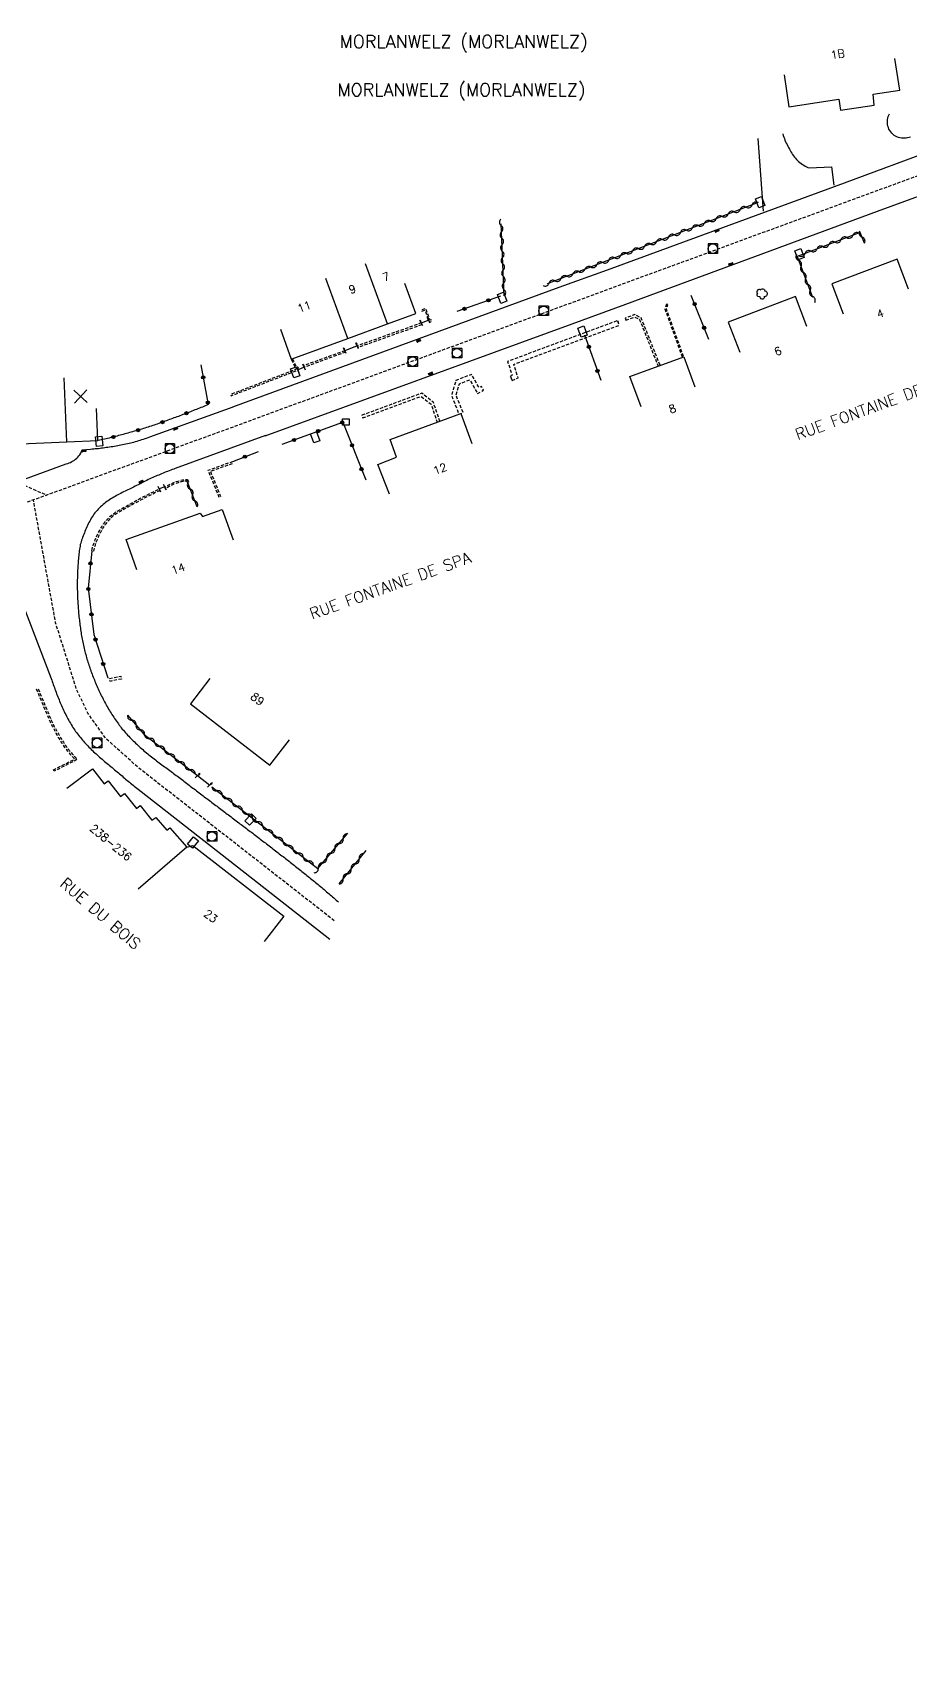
# Model space of a CAD drawing. Header units: millimetres. Extents: x 119599 to 140000, y 124063 to 129001.
# Drawn here: x 139407.1 to 139544.2, y 128000 to 128255.5 of the extents above; entities that cross this region are included whole.
import ezdxf
from ezdxf.enums import TextEntityAlignment as Align

# ---------------------------------------------------------------- set-up
doc = ezdxf.new("R2010")
doc.units = ezdxf.units.MM
doc.linetypes.add('DASHED', pattern=[0.75, 0.5, -0.25])
doc.layers.get('0').update_dxf_attribs({"linetype": 'CONTINUOUS'})
for name, color, linetype in [('W0001', 6, 'DASHED'), ('W0008', 7, 'CONTINUOUS'), ('W0017', 7, 'CONTINUOUS'), ('W0100', 7, 'CONTINUOUS'), ('W0105', 7, 'CONTINUOUS'), ('W0112', 1, 'DASHED'), ('W0300', 7, 'CONTINUOUS'), ('W0302', 3, 'CONTINUOUS'), ('W0310', 3, 'CONTINUOUS'), ('W0322', 7, 'CONTINUOUS'), ('W0400', 7, 'CONTINUOUS'), ('W0420', 7, 'CONTINUOUS'), ('W0980', 7, 'CONTINUOUS'), ('W0989', 7, 'CONTINUOUS'), ('W0991', 7, 'CONTINUOUS'), ('W1102', 7, 'CONTINUOUS'), ('W1471', 7, 'CONTINUOUS')]:
    doc.layers.add(name, color=color, linetype=linetype)
doc.styles.get("Standard").update_dxf_attribs({"font": 'romans.shx', "width": 0.85})

# ---------------------------------------------------------------- blocks, each defined once
blk = doc.blocks.new('T400')
for p, q in [((-0.15, 0.3), (0.15, 0.3)), ((-0.15, -0.25), (-0.15, 0.3)), ((-0.15, 0.15), (0.15, 0.15)), ((-0.15, 0), (0.15, 0)), ((0.15, 0.3), (0.15, -0.25)), ((-0.15, -0.15), (0.15, -0.15)), ((-0.15, -0.25), (-0.15, -0.3)), ((-0.15, -0.3), (0.15, -0.3)), ((0.15, -0.3), (0.15, -0.25))]:
    blk.add_line(p, q)
blk = doc.blocks.new('T420')
for p, q in [((0.75, 0.75), (-0.75, 0.75)), ((-0.75, 0.75), (-0.75, -0.75)), ((0.75, 0.75), (0.75, -0.75)), ((0.75, -0.75), (-0.75, -0.75))]:
    blk.add_line(p, q)
blk.add_ellipse((0, 0), major_axis=(-0.53, 0.53), ratio=1, start_param=3.926991, end_param=10.210176)
blk = doc.blocks.new('T1471')
at = {"color": 0, "linetype": 'Continuous', "flags": 128}
blk.add_lwpolyline([(-0.75, -0.5), (-0.75, 0.5), (0.75, 0.5), (0.75, -0.5), (-0.75, -0.5)], dxfattribs=at)
blk = doc.blocks.new('t105o')
for p, q in [((-0.5, 0), (0.5, 0)), ((0.5, 0), (0.2, 0.1)), ((0.5, 0), (0.2, -0.1))]:
    blk.add_line(p, q)
blk = doc.blocks.new('t112o')
at = {"color": 0, "linetype": 'Continuous'}
for p, q in [((-0.5, 0.5), (0.5, 0.5)), ((-0.5, -0.5), (-0.5, 0.5)), ((0.5, 0.5), (0.5, -0.5)), ((0.5, -0.5), (-0.5, -0.5))]:
    blk.add_line(p, q, dxfattribs=at)
blk = doc.blocks.new('T300')
for p, q in [((-0.8, 0.51), (-0.86, 0.34)), ((-0.86, 0.34), (-0.86, 0.17)), ((-0.86, 0.17), (-0.74, 0.06)), ((-0.69, 0.63), (-0.8, 0.51)), ((-0.8, -0.06), (-0.74, 0.06)), ((-0.74, 0.06), (-0.69, 0.11)), ((-0.57, 0.69), (-0.69, 0.63)), ((-0.46, 0.69), (-0.57, 0.69)), ((-0.29, 0.63), (-0.46, 0.69)), ((-0.29, 0.63), (-0.17, 0.74)), ((-0.23, 0.57), (-0.29, 0.63)), ((-0.17, 0.74), (-0.06, 0.8)), ((-0.06, 0.8), (0.06, 0.8)), ((0.06, 0.8), (0.23, 0.74)), ((0.23, 0.74), (0.34, 0.63)), ((0.34, 0.63), (0.4, 0.51)), ((0.46, 0.46), (0.34, 0.46)), ((0.4, 0.51), (0.4, 0.46)), ((0.57, 0.4), (0.46, 0.46)), ((0.57, 0.4), (0.69, 0.29)), ((0.69, 0.29), (0.74, 0.17)), ((0.74, 0.06), (0.69, -0.17)), ((0.74, 0.17), (0.74, 0.06)), ((-0.8, -0.17), (-0.8, -0.06)), ((-0.8, -0.23), (-0.8, -0.17)), ((-0.74, -0.34), (-0.8, -0.23)), ((-0.69, -0.4), (-0.74, -0.34)), ((-0.51, -0.46), (-0.69, -0.4)), ((-0.4, -0.46), (-0.51, -0.46)), ((-0.4, -0.46), (-0.34, -0.46)), ((-0.34, -0.46), (-0.34, -0.4)), ((-0.34, -0.51), (-0.34, -0.46)), ((-0.29, -0.63), (-0.34, -0.51)), ((-0.17, -0.74), (-0.29, -0.63)), ((-0.06, -0.8), (-0.17, -0.74)), ((0.06, -0.8), (-0.06, -0.8)), ((0.17, -0.74), (0.06, -0.8)), ((0.23, -0.69), (0.17, -0.74)), ((0.29, -0.46), (0.23, -0.46)), ((0.29, -0.63), (0.23, -0.69)), ((0.46, -0.4), (0.29, -0.46)), ((0.34, -0.51), (0.29, -0.63)), ((0.34, -0.51), (0.34, -0.46)), ((0.57, -0.34), (0.46, -0.4)), ((0.63, -0.29), (0.57, -0.34)), ((0.69, -0.17), (0.63, -0.29))]:
    blk.add_line(p, q)
blk = doc.blocks.new('t322o')
at = {"color": 0, "linetype": 'Continuous'}
for radius in [0.25, 0.15]:
    blk.add_circle((0, 0), radius, dxfattribs=at)
blk = doc.blocks.new('t310o')
at = {"color": 0, "linetype": 'Continuous'}
for centre, start, end in [((-0.5, 0.38), 216.8699, 323.1304), ((0.5, -0.37), 36.8699, 143.1303)]:
    blk.add_arc(centre, 0.625, start, end, dxfattribs=at)
blk = doc.blocks.new('t991o')
at = {"color": 0, "linetype": 'Continuous'}
for p, q in [((-1, 1), (1, -1)), ((-1, -1), (1, 1))]:
    blk.add_line(p, q, dxfattribs=at)

msp = doc.modelspace()

# ---------------------------------------------------------------- linework, layer by layer
at = {"layer": 'W0001', "flags": 128}
for points in [[(139563.02, 128239.66), (139436.82, 128193.35), (139395.59, 128178.28), (139241.5, 128121.95), (139210.69, 128110.34), (139206.44, 128107.86), (139200.22, 128104.4), (139185.68, 128095.07), (139175.07, 128088.1), (139130.89, 128058.94), (139123.69, 128054.1), (139120.53, 128051.87), (139117.35, 128049.53), (139113.85, 128046.61), (139110.55, 128043.64), (139107.81, 128040.96), (139104.23, 128037.07), (139100.81, 128033.05), (139097.46, 128028.67), (139094.39, 128024.27), (139091.96, 128020.44), (139088.6, 128014.49), (139086.7, 128010.5), (139084.15, 128004.07), (139082.63, 128000)], [(139254.23, 128181.89), (139378.78, 128188.38), (139400.41, 128187.16), (139409.31, 128183.29)], [(139454.2, 128116.8), (139423.67, 128140.65), (139418.5, 128145.3), (139415.72, 128149.21), (139413.95, 128152.94), (139410.68, 128163.36), (139407.22, 128182.53)]]:
    msp.add_lwpolyline(points, dxfattribs=at)
at = {"layer": 'W0008', "flags": 128}
for points in [[(139438.38, 128197.08), (139489.34, 128215.76), (139496.9, 128218.51), (139533.92, 128232.09), (139562.54, 128242.7)], [(139443.41, 128192.55), (139491.34, 128210.06), (139499.73, 128213.11), (139539.06, 128227.66), (139563.5, 128236.62)], [(139394.75, 128181.71), (139412.35, 128188.16), (139412.57, 128188.23), (139412.79, 128188.32), (139413, 128188.41), (139413.21, 128188.52), (139413.41, 128188.64), (139413.61, 128188.77), (139413.8, 128188.92), (139413.98, 128189.07), (139414.14, 128189.24), (139414.3, 128189.42), (139414.44, 128189.61), (139414.6, 128189.86), (139414.73, 128190.12), (139414.83, 128190.39), (139416.13, 128190.48), (139416.38, 128190.5), (139416.63, 128190.53), (139416.88, 128190.55), (139417.12, 128190.58), (139417.37, 128190.6), (139417.62, 128190.63), (139417.86, 128190.66), (139418.11, 128190.69), (139418.36, 128190.73), (139418.6, 128190.76), (139418.85, 128190.79), (139419.1, 128190.83), (139419.35, 128190.87), (139419.61, 128190.91), (139419.87, 128190.95), (139420.12, 128190.99), (139420.38, 128191.04), (139420.63, 128191.08), (139420.89, 128191.13), (139421.14, 128191.18), (139421.4, 128191.23), (139421.65, 128191.28), (139421.9, 128191.34), (139422.16, 128191.4), (139422.41, 128191.46), (139422.66, 128191.53), (139422.91, 128191.59), (139423.16, 128191.66), (139423.41, 128191.73), (139423.66, 128191.81), (139423.91, 128191.88), (139424.16, 128191.96), (139424.4, 128192.04), (139424.65, 128192.12), (139424.89, 128192.2), (139425.14, 128192.29), (139425.38, 128192.38), (139438.39, 128197.09)], [(139443.44, 128192.58), (139429.36, 128187.44), (139429.12, 128187.36), (139428.88, 128187.27), (139428.65, 128187.18), (139428.41, 128187.09), (139428.18, 128187), (139427.94, 128186.91), (139427.71, 128186.82), (139427.47, 128186.72), (139427.24, 128186.63), (139427.01, 128186.53), (139426.78, 128186.43), (139426.55, 128186.34), (139426.31, 128186.24), (139426.08, 128186.13), (139425.85, 128186.03), (139425.62, 128185.93), (139425.39, 128185.82), (139425.16, 128185.71), (139424.92, 128185.6), (139424.69, 128185.48), (139424.46, 128185.37), (139424.23, 128185.25), (139424.01, 128185.13), (139423.78, 128185.02), (139423.55, 128184.9), (139423.32, 128184.78), (139423.1, 128184.67), (139422.87, 128184.55), (139422.65, 128184.44), (139422.42, 128184.33), (139422.2, 128184.22), (139421.97, 128184.12), (139421.75, 128184.01), (139421.52, 128183.9), (139421.3, 128183.79), (139421.07, 128183.68), (139420.85, 128183.56), (139420.62, 128183.45), (139420.4, 128183.33), (139420.18, 128183.21), (139419.96, 128183.09), (139419.75, 128182.97), (139419.53, 128182.84), (139419.32, 128182.7), (139419.11, 128182.57), (139418.9, 128182.42), (139418.7, 128182.28), (139418.49, 128182.12), (139418.29, 128181.96), (139418.09, 128181.8), (139417.89, 128181.63), (139417.7, 128181.46), (139417.51, 128181.28), (139417.33, 128181.1), (139417.16, 128180.91), (139416.99, 128180.72), (139416.83, 128180.51), (139416.67, 128180.31), (139416.52, 128180.1), (139416.38, 128179.89), (139416.25, 128179.67), (139416.12, 128179.45), (139416, 128179.23), (139415.88, 128179), (139415.77, 128178.78), (139415.66, 128178.55), (139415.56, 128178.32), (139415.46, 128178.09), (139415.36, 128177.85), (139415.26, 128177.62), (139415.17, 128177.38), (139415.08, 128177.15), (139414.99, 128176.91), (139414.9, 128176.69), (139414.82, 128176.46), (139414.74, 128176.24), (139414.67, 128176.01), (139414.6, 128175.78), (139414.54, 128175.55), (139414.49, 128175.32), (139414.44, 128175.08), (139414.41, 128174.85), (139414.38, 128174.6), (139414.35, 128174.34), (139414.32, 128174.09), (139414.29, 128173.84), (139414.27, 128173.59), (139414.25, 128173.34), (139414.22, 128173.09), (139414.2, 128172.83), (139414.18, 128172.58), (139414.17, 128172.33), (139414.15, 128172.08), (139414.14, 128171.83), (139414.12, 128171.58), (139414.11, 128171.32), (139414.1, 128171.07), (139414.09, 128170.82), (139414.08, 128170.57), (139414.08, 128170.32), (139414.07, 128170.07), (139414.07, 128169.82), (139414.07, 128169.56), (139414.07, 128169.31), (139414.07, 128169.06), (139414.07, 128168.81), (139414.07, 128168.56), (139414.08, 128168.31), (139414.08, 128168.06), (139414.09, 128167.81), (139414.1, 128167.55), (139414.11, 128167.3), (139414.12, 128167.05), (139414.14, 128166.8), (139414.15, 128166.55), (139414.16, 128166.3), (139414.18, 128166.05), (139414.2, 128165.8), (139414.22, 128165.55), (139414.24, 128165.3), (139414.26, 128165.05), (139414.28, 128164.8), (139414.31, 128164.54), (139414.33, 128164.29), (139414.36, 128164.04), (139414.39, 128163.79), (139414.42, 128163.54), (139414.45, 128163.29), (139414.48, 128163.04), (139414.51, 128162.79), (139414.55, 128162.54), (139414.58, 128162.29), (139414.62, 128162.04), (139414.66, 128161.79), (139414.69, 128161.54), (139414.73, 128161.29), (139414.78, 128161.05), (139414.82, 128160.8), (139414.87, 128160.56), (139414.92, 128160.31), (139414.97, 128160.07), (139415.02, 128159.83), (139415.07, 128159.59), (139415.13, 128159.35), (139415.19, 128159.11), (139415.25, 128158.87), (139415.31, 128158.63), (139415.38, 128158.39), (139415.44, 128158.15), (139415.51, 128157.91), (139415.58, 128157.67), (139415.65, 128157.44), (139415.73, 128157.2), (139415.8, 128156.97), (139415.88, 128156.73), (139415.96, 128156.5), (139416.04, 128156.26), (139416.12, 128156.03), (139416.2, 128155.8), (139416.29, 128155.56), (139416.38, 128155.33), (139416.46, 128155.1), (139416.55, 128154.87), (139416.65, 128154.64), (139416.74, 128154.41), (139416.83, 128154.18), (139416.93, 128153.95), (139417.02, 128153.72), (139417.13, 128153.48), (139417.23, 128153.25), (139417.33, 128153.02), (139417.44, 128152.79), (139417.54, 128152.56), (139417.65, 128152.33), (139417.76, 128152.1), (139417.87, 128151.88), (139417.99, 128151.65), (139418.1, 128151.42), (139418.22, 128151.2), (139418.34, 128150.98), (139418.46, 128150.75), (139418.58, 128150.53), (139418.7, 128150.31), (139418.83, 128150.09), (139418.96, 128149.87), (139419.08, 128149.66), (139419.22, 128149.44), (139419.35, 128149.23), (139419.48, 128149.01), (139419.62, 128148.8), (139419.76, 128148.59), (139419.9, 128148.38), (139420.04, 128148.17), (139420.19, 128147.96), (139420.33, 128147.75), (139420.48, 128147.55), (139420.63, 128147.34), (139420.79, 128147.14), (139420.94, 128146.94), (139421.1, 128146.74), (139421.26, 128146.55), (139421.42, 128146.36), (139421.59, 128146.17), (139421.76, 128145.98), (139421.93, 128145.8), (139422.1, 128145.61), (139422.28, 128145.43), (139422.45, 128145.25), (139422.63, 128145.08), (139422.81, 128144.9), (139422.99, 128144.73), (139423.17, 128144.55), (139423.36, 128144.38), (139423.54, 128144.21), (139423.73, 128144.04), (139423.91, 128143.87), (139424.1, 128143.7), (139424.29, 128143.53), (139424.48, 128143.36), (139424.68, 128143.2), (139424.87, 128143.03), (139425.07, 128142.87), (139425.26, 128142.71), (139425.46, 128142.55), (139425.66, 128142.39), (139425.86, 128142.24), (139426.06, 128142.08), (139426.26, 128141.93), (139426.46, 128141.77), (139426.66, 128141.62), (139426.87, 128141.47), (139427.07, 128141.31), (139427.27, 128141.16), (139427.48, 128141.01), (139427.68, 128140.86), (139427.89, 128140.71), (139428.09, 128140.56), (139428.3, 128140.41), (139428.5, 128140.26), (139428.71, 128140.11), (139428.91, 128139.96), (139429.11, 128139.81), (139429.32, 128139.66), (139429.52, 128139.51), (139429.73, 128139.36), (139429.93, 128139.21), (139430.13, 128139.05), (139430.33, 128138.9), (139430.53, 128138.75), (139430.73, 128138.59), (139430.93, 128138.44), (139431.12, 128138.29), (139431.32, 128138.14), (139431.52, 128137.99), (139431.72, 128137.84), (139431.92, 128137.68), (139432.11, 128137.53), (139432.31, 128137.38), (139432.51, 128137.23), (139432.71, 128137.08), (139432.91, 128136.93), (139433.11, 128136.78), (139433.31, 128136.63), (139433.5, 128136.48), (139433.7, 128136.32), (139433.9, 128136.17), (139434.1, 128136.02), (139434.3, 128135.87), (139434.5, 128135.72), (139434.7, 128135.57), (139434.9, 128135.42), (139435.1, 128135.27), (139435.29, 128135.12), (139435.49, 128134.97), (139435.69, 128134.82), (139435.89, 128134.67), (139436.09, 128134.52), (139436.29, 128134.37), (139436.49, 128134.22), (139436.69, 128134.07), (139436.89, 128133.92), (139437.09, 128133.77), (139437.28, 128133.62), (139437.48, 128133.47), (139437.68, 128133.32), (139437.88, 128133.16), (139438.08, 128133.01), (139438.28, 128132.86), (139438.48, 128132.71), (139438.68, 128132.56), (139438.88, 128132.41), (139439.08, 128132.26), (139439.28, 128132.11), (139439.47, 128131.96), (139439.67, 128131.81), (139439.87, 128131.66), (139440.07, 128131.51), (139440.27, 128131.36), (139440.47, 128131.21), (139440.67, 128131.06), (139440.87, 128130.91), (139441.07, 128130.76), (139441.26, 128130.61), (139441.46, 128130.45), (139441.66, 128130.3), (139441.86, 128130.15), (139442.06, 128130), (139442.26, 128129.85), (139442.46, 128129.7), (139442.65, 128129.55), (139442.85, 128129.4), (139443.05, 128129.24), (139443.25, 128129.09), (139443.45, 128128.94), (139443.64, 128128.79), (139443.84, 128128.64), (139444.04, 128128.49), (139444.24, 128128.33), (139444.44, 128128.18), (139444.63, 128128.03), (139444.83, 128127.88), (139445.03, 128127.72), (139445.23, 128127.57), (139445.42, 128127.42), (139445.62, 128127.27), (139445.82, 128127.11), (139446.01, 128126.96), (139446.21, 128126.81), (139446.41, 128126.65), (139446.6, 128126.5), (139446.8, 128126.35), (139447, 128126.19), (139447.19, 128126.04), (139447.39, 128125.88), (139447.59, 128125.73), (139447.78, 128125.58), (139447.98, 128125.42), (139448.17, 128125.27), (139448.37, 128125.11), (139448.57, 128124.96), (139448.76, 128124.8), (139448.96, 128124.65), (139449.15, 128124.49), (139449.35, 128124.33), (139449.54, 128124.18), (139449.74, 128124.02), (139449.93, 128123.87), (139450.12, 128123.71), (139450.32, 128123.55), (139450.51, 128123.4), (139450.71, 128123.24), (139450.9, 128123.08), (139451.09, 128122.92), (139451.28, 128122.77), (139451.48, 128122.61), (139451.67, 128122.45), (139451.86, 128122.29), (139452.05, 128122.13), (139452.24, 128121.97), (139452.43, 128121.81), (139452.62, 128121.65), (139452.81, 128121.49), (139453, 128121.33), (139453.19, 128121.16), (139453.38, 128121), (139453.57, 128120.84), (139453.75, 128120.68), (139453.94, 128120.51), (139454.13, 128120.35), (139454.32, 128120.18), (139454.5, 128120.02), (139454.69, 128119.85), (139454.87, 128119.69)], [(139404.63, 128168.66), (139409.99, 128154.65), (139410.07, 128154.4), (139410.15, 128154.16), (139410.23, 128153.92), (139410.31, 128153.69), (139410.39, 128153.45), (139410.48, 128153.21), (139410.57, 128152.97), (139410.65, 128152.74), (139410.74, 128152.5), (139410.83, 128152.26), (139410.92, 128152.03), (139411.02, 128151.79), (139411.11, 128151.56), (139411.21, 128151.33), (139411.31, 128151.09), (139411.41, 128150.86), (139411.51, 128150.63), (139411.61, 128150.4), (139411.71, 128150.17), (139411.82, 128149.94), (139411.92, 128149.7), (139412.03, 128149.47), (139412.14, 128149.24), (139412.26, 128149.01), (139412.37, 128148.78), (139412.49, 128148.55), (139412.61, 128148.32), (139412.73, 128148.09), (139412.85, 128147.87), (139412.98, 128147.65), (139413.11, 128147.43), (139413.25, 128147.21), (139413.39, 128146.99), (139413.53, 128146.78), (139413.67, 128146.58), (139413.81, 128146.38), (139413.95, 128146.18), (139414.1, 128145.98), (139414.25, 128145.78), (139414.4, 128145.59), (139414.56, 128145.4), (139414.72, 128145.21), (139414.87, 128145.02), (139415.04, 128144.83), (139415.2, 128144.64), (139415.37, 128144.46), (139415.53, 128144.28), (139415.7, 128144.1), (139415.88, 128143.91), (139416.06, 128143.73), (139416.24, 128143.55), (139416.43, 128143.38), (139416.61, 128143.2), (139416.8, 128143.03), (139416.99, 128142.86), (139417.18, 128142.69), (139417.37, 128142.52), (139417.56, 128142.35), (139417.75, 128142.18), (139417.95, 128142.02), (139418.14, 128141.85), (139418.34, 128141.69), (139418.53, 128141.52), (139418.73, 128141.36), (139418.92, 128141.2), (139419.12, 128141.03), (139419.32, 128140.87), (139419.51, 128140.71), (139419.71, 128140.54), (139419.9, 128140.38), (139420.1, 128140.22), (139420.29, 128140.05), (139420.48, 128139.89), (139420.67, 128139.73), (139420.86, 128139.57), (139421.05, 128139.41), (139421.24, 128139.25), (139421.43, 128139.09), (139421.62, 128138.93), (139421.81, 128138.77), (139422, 128138.61), (139422.2, 128138.45), (139422.39, 128138.3), (139422.58, 128138.14), (139422.77, 128137.98), (139422.97, 128137.82), (139423.16, 128137.67), (139423.35, 128137.51), (139423.55, 128137.36), (139439.1, 128125.19), (139453.52, 128113.91)]]:
    msp.add_lwpolyline(points, dxfattribs=at)
at = {"layer": 'W0017', "flags": 128}
for points in [[(139521.24, 128227.67), (139520.4, 128239)], [(139524.24, 128239.72), (139524.32, 128239.48), (139524.41, 128239.23), (139524.51, 128238.99), (139524.6, 128238.75), (139524.7, 128238.51), (139524.81, 128238.28), (139524.92, 128238.05), (139525.04, 128237.81), (139525.16, 128237.59), (139525.28, 128237.36), (139525.41, 128237.13), (139525.53, 128236.92), (139525.66, 128236.71), (139525.79, 128236.51), (139525.92, 128236.31), (139526.06, 128236.11), (139526.22, 128235.92), (139526.38, 128235.74), (139526.55, 128235.56), (139526.73, 128235.4), (139526.92, 128235.24), (139527.12, 128235.1), (139527.31, 128234.96), (139527.52, 128234.83), (139527.73, 128234.71), (139527.94, 128234.6), (139528.16, 128234.5), (139528.39, 128234.41), (139531.88, 128234.56), (139532.25, 128231.7)]]:
    msp.add_lwpolyline(points, dxfattribs=at)
at = {"layer": 'W0100', "flags": 128}
for points in [[(139524.49, 128248.93), (139525.22, 128243.98), (139533, 128245.13), (139533.27, 128243.41), (139538.53, 128244.19), (139538.36, 128245.95), (139542.52, 128246.58), (139541.78, 128251.52)], [(139543.88, 128215.46), (139542.12, 128220.13), (139531.91, 128216.28), (139533.68, 128211.61)], [(139445.78, 128209.24), (139447.49, 128204.54), (139456.33, 128207.77), (139462.54, 128210.04), (139466.94, 128211.68), (139465.2, 128216.37)], [(139528, 128209.64), (139526.22, 128214.31), (139515.75, 128210.32), (139517.54, 128205.65)], [(139468.95, 128210.61), (139467.8, 128210.18)], [(139457.79, 128206.6), (139455.85, 128205.85)], [(139502.12, 128197.11), (139500.39, 128201.8), (139508.81, 128204.9), (139510.53, 128200.21)], [(139449.5, 128203.3), (139448.58, 128202.84)], [(139389.05, 128195.6), (139389.28, 128190.61), (139400.43, 128191.12), (139412.41, 128191.62), (139417.26, 128191.81), (139417.07, 128196.8)], [(139462.81, 128183.42), (139461.02, 128188.09), (139463.94, 128189.21), (139462.91, 128191.99), (139473.95, 128196.05), (139475.68, 128191.36)], [(139427.72, 128184.56), (139426.86, 128184.25)], [(139423.36, 128171.63), (139421.68, 128176.34), (139433.27, 128180.46), (139433.62, 128179.93), (139436.71, 128181.04), (139438.4, 128176.33)], [(139434.79, 128154.63), (139431.73, 128150.67), (139444.14, 128141.11), (139447.19, 128145.07)], [(139412.43, 128137.5), (139416.42, 128140.52), (139418.28, 128138.18), (139418.87, 128138.65), (139420.82, 128136.2), (139421.43, 128136.66), (139423.29, 128134.34), (139423.87, 128134.81), (139425.73, 128132.49), (139426.34, 128132.93), (139428.07, 128130.92), (139428.54, 128131.31), (139431.15, 128128.27), (139432.12, 128128.57), (139446.32, 128117.49), (139443.24, 128113.55)], [(139432.85, 128139.48), (139434.75, 128137.99)]]:
    msp.add_lwpolyline(points, dxfattribs=at)
at = {"layer": 'W0112', "flags": 128}
for points in [[(139469.35, 128210.67), (139469.19, 128210.6), (139468.5, 128212.41), (139467.82, 128212.23), (139467.87, 128212.04), (139468.38, 128212.18), (139469.08, 128210.35), (139469.43, 128210.48)], [(139506.08, 128213.13), (139505.85, 128212.33), (139508.57, 128204.86), (139508.77, 128204.94), (139506.07, 128212.34), (139506.28, 128213.07)], [(139467.84, 128210.2), (139457.82, 128206.62), (139457.91, 128206.38), (139467.93, 128209.96)], [(139482, 128201.2), (139482.94, 128201.6), (139482.24, 128203.72), (139498.72, 128209.83), (139498.45, 128210.56), (139481.28, 128204.18), (139481.99, 128202.03), (139481.7, 128201.9)], [(139499.75, 128210.63), (139501.13, 128211.13), (139501.88, 128210.74), (139504.78, 128203.46), (139505.09, 128203.58), (139502.14, 128210.97), (139501.16, 128211.5), (139499.63, 128210.94)], [(139455.85, 128205.85), (139449.42, 128203.51), (139449.5, 128203.3), (139455.92, 128205.64)], [(139447.51, 128204.46), (139448.26, 128202.95), (139438.01, 128199.01), (139438.09, 128198.81), (139448.56, 128202.84), (139447.7, 128204.55)], [(139474.31, 128196.2), (139473.22, 128198.9), (139473.74, 128200.69), (139475.36, 128201.31), (139476.56, 128199.15), (139477.52, 128199.67), (139477.2, 128200.26), (139476.83, 128200.06), (139475.66, 128202.16), (139473.19, 128201.2), (139472.51, 128198.86), (139473.68, 128195.95)], [(139458.65, 128195.35), (139467.78, 128198.72), (139469.32, 128197.5), (139470.27, 128194.71), (139470.69, 128194.85), (139469.69, 128197.77), (139467.86, 128199.22), (139458.5, 128195.76)], [(139431.3, 128185.27), (139431.21, 128185.4), (139431.14, 128185.45), (139430.99, 128185.48), (139430.79, 128185.45), (139430.55, 128185.4), (139430.31, 128185.35), (139430.08, 128185.29), (139429.84, 128185.22), (139429.61, 128185.15), (139429.39, 128185.07), (139429.16, 128184.98), (139428.94, 128184.89), (139428.72, 128184.79), (139428.5, 128184.68), (139428.29, 128184.57), (139428.08, 128184.45), (139427.86, 128184.32), (139427.72, 128184.55), (139427.94, 128184.68), (139428.16, 128184.8), (139428.38, 128184.92), (139428.6, 128185.03), (139428.83, 128185.13), (139429.06, 128185.23), (139429.29, 128185.32), (139429.53, 128185.4), (139429.77, 128185.48), (139430.01, 128185.55), (139430.25, 128185.61), (139430.49, 128185.66), (139430.74, 128185.71), (139430.99, 128185.75), (139431.24, 128185.71), (139431.41, 128185.59), (139431.52, 128185.42)], [(139426.97, 128184.01), (139424.53, 128182.82), (139420.85, 128180.79), (139420.64, 128180.68), (139420.44, 128180.56), (139420.25, 128180.44), (139420.06, 128180.31), (139419.87, 128180.18), (139419.69, 128180.04), (139419.52, 128179.89), (139419.35, 128179.74), (139419.17, 128179.56), (139419, 128179.39), (139418.84, 128179.2), (139418.68, 128179.02), (139418.53, 128178.82), (139418.38, 128178.63), (139418.24, 128178.42), (139418.11, 128178.21), (139417.98, 128178), (139417.86, 128177.79), (139417.74, 128177.57), (139417.62, 128177.35), (139417.51, 128177.12), (139417.4, 128176.9), (139417.3, 128176.67), (139417.2, 128176.45), (139417.11, 128176.22), (139417.02, 128175.99), (139416.94, 128175.75), (139416.86, 128175.52), (139416.78, 128175.28), (139416.71, 128175.04), (139416.64, 128174.8), (139416.58, 128174.56), (139416.32, 128174.63), (139416.39, 128174.87), (139416.46, 128175.12), (139416.53, 128175.36), (139416.61, 128175.6), (139416.69, 128175.84), (139416.78, 128176.08), (139416.87, 128176.31), (139416.96, 128176.55), (139417.06, 128176.78), (139417.17, 128177.01), (139417.28, 128177.24), (139417.39, 128177.46), (139417.51, 128177.69), (139417.63, 128177.91), (139417.76, 128178.13), (139417.89, 128178.35), (139418.03, 128178.57), (139418.17, 128178.78), (139418.32, 128178.98), (139418.48, 128179.18), (139418.64, 128179.37), (139418.81, 128179.56), (139418.99, 128179.75), (139419.17, 128179.93), (139419.35, 128180.09), (139419.53, 128180.24), (139419.72, 128180.39), (139419.91, 128180.53), (139420.11, 128180.66), (139420.31, 128180.79), (139420.51, 128180.9), (139420.73, 128181.01), (139424.41, 128183.05), (139426.86, 128184.25)], [(139419.1, 128154.62), (139420.88, 128155), (139420.97, 128154.56), (139419.19, 128154.19)], [(139410.33, 128140.36), (139413.65, 128142.05), (139413.55, 128142.17), (139413.38, 128142.35), (139413.22, 128142.53), (139413.06, 128142.71), (139412.9, 128142.9), (139412.74, 128143.09), (139412.59, 128143.28), (139412.44, 128143.47), (139412.29, 128143.67), (139412.13, 128143.88), (139411.98, 128144.1), (139411.84, 128144.31), (139411.69, 128144.53), (139411.55, 128144.76), (139411.42, 128144.98), (139411.28, 128145.2), (139411.15, 128145.43), (139411.02, 128145.65), (139410.9, 128145.86), (139410.78, 128146.08), (139410.66, 128146.29), (139410.54, 128146.51), (139410.43, 128146.72), (139410.31, 128146.94), (139410.2, 128147.16), (139410.09, 128147.38), (139409.99, 128147.6), (139409.88, 128147.82), (139409.78, 128148.04), (139407.71, 128152.96), (139407.93, 128153.05), (139410, 128148.14), (139410.1, 128147.92), (139410.21, 128147.71), (139410.31, 128147.49), (139410.42, 128147.27), (139410.53, 128147.05), (139410.64, 128146.84), (139410.76, 128146.62), (139410.87, 128146.41), (139410.99, 128146.2), (139411.11, 128145.99), (139411.23, 128145.77), (139411.36, 128145.55), (139411.49, 128145.33), (139411.63, 128145.11), (139411.76, 128144.89), (139411.9, 128144.67), (139412.04, 128144.45), (139412.19, 128144.24), (139412.33, 128144.02), (139412.49, 128143.81), (139412.63, 128143.62), (139412.78, 128143.43), (139412.93, 128143.24), (139413.09, 128143.06), (139413.24, 128142.87), (139413.4, 128142.69), (139413.56, 128142.51), (139413.73, 128142.33), (139413.89, 128142.16), (139414.06, 128141.99), (139410.44, 128140.14)]]:
    msp.add_lwpolyline(points, close=True, dxfattribs=at)
for points in [[(139498.45, 128210.56), (139498.55, 128210.29)], [(139481.7, 128201.9), (139481.81, 128201.65)], [(139436.25, 128182.9), (139434.52, 128187.18), (139438.37, 128188.56)], [(139436.5, 128183), (139434.88, 128187.02), (139438.46, 128188.3)]]:
    msp.add_lwpolyline(points, dxfattribs=at)
at = {"layer": 'W0302', "flags": 128}
msp.add_lwpolyline([(139544.21, 128239.24), (139543.98, 128239.17), (139543.75, 128239.11), (139543.52, 128239.07), (139543.29, 128239.06), (139543.05, 128239.05), (139542.8, 128239.07), (139542.55, 128239.11), (139542.31, 128239.17), (139542.08, 128239.25), (139541.86, 128239.36), (139541.65, 128239.5), (139541.46, 128239.66), (139541.27, 128239.85), (139541.11, 128240.05), (139540.96, 128240.26), (139540.84, 128240.48), (139540.75, 128240.71), (139540.67, 128240.96), (139540.62, 128241.22), (139540.6, 128241.47), (139540.59, 128241.72), (139540.62, 128241.96), (139540.66, 128242.19), (139540.73, 128242.43), (139540.83, 128242.65), (139540.94, 128242.88)], dxfattribs=at)
at = {"layer": 'W0310', "flags": 128}
for points in [[(139520.39, 128229), (139487.48, 128216.31)], [(139480.75, 128214.43), (139480.27, 128225.69)], [(139537.02, 128222.66), (139536.35, 128224.32), (139526.5, 128220.59), (139528.92, 128214.22)], [(139432.81, 128181.45), (139431.23, 128185.46)], [(139421.93, 128148.89), (139424.48, 128145.94), (139432.85, 128139.48)], [(139435.1, 128137.71), (139451.64, 128124.96), (139456.33, 128130.46)], [(139454.98, 128122.56), (139459.17, 128127.79)]]:
    msp.add_lwpolyline(points, dxfattribs=at)
at = {"layer": 'W0322', "flags": 128}
for points in [[(139480.18, 128214.4), (139473.34, 128211.97)], [(139512.71, 128207.58), (139509.97, 128214.47)], [(139493.29, 128208.34), (139495.83, 128201.26)], [(139433.38, 128203.66), (139434.52, 128197.43), (139434.29, 128197.33), (139434.06, 128197.24), (139433.83, 128197.14), (139433.6, 128197.05), (139433.36, 128196.96), (139433.13, 128196.86), (139432.9, 128196.77), (139432.67, 128196.68), (139432.43, 128196.59), (139432.2, 128196.5), (139431.97, 128196.4), (139431.74, 128196.31), (139431.5, 128196.22), (139431.27, 128196.13), (139431.03, 128196.04), (139430.8, 128195.95), (139430.57, 128195.87), (139430.33, 128195.78), (139430.1, 128195.69), (139429.86, 128195.6), (139429.63, 128195.51), (139429.4, 128195.43), (139429.16, 128195.34), (139428.93, 128195.25), (139428.69, 128195.17), (139428.46, 128195.08), (139428.22, 128195), (139427.98, 128194.91), (139427.75, 128194.83), (139427.51, 128194.74), (139427.27, 128194.66), (139427.03, 128194.57), (139426.8, 128194.49), (139426.56, 128194.4), (139426.32, 128194.32), (139426.08, 128194.24), (139425.84, 128194.16), (139425.6, 128194.08), (139425.36, 128194), (139425.12, 128193.92), (139424.88, 128193.84), (139424.64, 128193.77), (139424.4, 128193.69), (139424.16, 128193.62), (139423.92, 128193.54), (139423.68, 128193.47), (139423.44, 128193.4), (139423.19, 128193.33), (139422.95, 128193.26), (139422.71, 128193.19), (139422.46, 128193.12), (139422.22, 128193.05), (139421.98, 128192.98), (139421.73, 128192.91), (139421.49, 128192.85), (139421.25, 128192.78), (139421, 128192.72), (139420.76, 128192.65), (139420.51, 128192.59), (139420.27, 128192.52), (139420.03, 128192.46), (139419.78, 128192.4), (139419.54, 128192.34), (139419.29, 128192.27), (139419.04, 128192.21), (139418.8, 128192.15), (139418.55, 128192.09), (139418.31, 128192.04), (139418.06, 128191.98), (139417.82, 128191.92), (139417.57, 128191.86), (139417.32, 128191.81)], [(139446.04, 128191.23), (139455.53, 128194.69), (139459.14, 128185.67)], [(139438.37, 128188.55), (139442.35, 128190.13)], [(139416.32, 128174.61), (139415.78, 128168.76), (139416.65, 128161.52), (139418.82, 128154.74)]]:
    msp.add_lwpolyline(points, dxfattribs=at)
at = {"layer": 'W1102', "flags": 128}
for points in [[(139462.54, 128210.04), (139459.1, 128219.44)], [(139456.33, 128207.77), (139452.89, 128217.16)], [(139412.41, 128191.62), (139411.99, 128201.62)], [(139431.15, 128128.27), (139423.57, 128121.75)]]:
    msp.add_lwpolyline(points, dxfattribs=at)

# ---------------------------------------------------------------- block references
at = {"layer": 'W0105'}
for p, rotation in [((139467.8, 128210.18), 116.3083044627644), ((139468.95, 128210.61), 116.1548471607018), ((139455.85, 128205.85), 113.7064032739334), ((139457.79, 128206.6), 112.9932297077253), ((139448.58, 128202.84), 107.4287699526359), ((139449.5, 128203.3), 111.9700654970725), ((139426.86, 128184.25), 293.9765454285802), ((139427.72, 128184.56), 296.279825832729), ((139432.85, 128139.48), 42.86639841600886), ((139434.75, 128137.99), 42.81469902003675)]:
    msp.add_blockref('t105o', p, dxfattribs=dict(at, rotation=rotation))
at = {"layer": 'W0112'}
msp.add_blockref('t112o', (139456.01, 128194.71), dxfattribs=at)
at = {"layer": 'W0300'}
msp.add_blockref('T300', (139521.07, 128214.72), dxfattribs=at)
at = {"layer": 'W0310'}
for p, rotation in [((139515.73, 128227.2), 201.077908273669), ((139517.59, 128227.92), 201.077908273669), ((139519.46, 128228.64), 201.077908273669), ((139480.28, 128225.42), 92.45320001939562), ((139510.13, 128225.04), 201.077908273669), ((139512, 128225.76), 201.077908273669), ((139513.86, 128226.48), 201.077908273669), ((139480.37, 128223.42), 92.45320001939562), ((139502.67, 128222.16), 201.077908273669), ((139504.53, 128222.88), 201.077908273669), ((139506.4, 128223.6), 201.077908273669), ((139508.26, 128224.32), 201.077908273669), ((139531.47, 128222.47), 200.7441698367724), ((139533.34, 128223.18), 200.7441698367724), ((139535.21, 128223.88), 200.7441698367724), ((139536.64, 128223.59), 112.105023694152), ((139480.45, 128221.42), 92.45320001939562), ((139480.54, 128219.43), 92.45320001939562), ((139497.07, 128220), 201.077908273669), ((139498.93, 128220.72), 201.077908273669), ((139500.8, 128221.44), 201.077908273669), ((139526.75, 128219.94), 290.7960284921487), ((139527.73, 128221.05), 200.7441698367724), ((139529.6, 128221.76), 200.7441698367724), ((139480.62, 128217.43), 92.45320001939562), ((139489.6, 128217.13), 201.077908273669), ((139491.47, 128217.85), 201.077908273669), ((139493.33, 128218.57), 201.077908273669), ((139495.2, 128219.29), 201.077908273669), ((139527.46, 128218.07), 290.7960284921487), ((139480.71, 128215.43), 92.45320001939562), ((139487.74, 128216.41), 201.077908273669), ((139528.17, 128216.2), 290.7960284921487), ((139528.88, 128214.33), 290.7960284921487), ((139431.71, 128184.24), 111.438925932216), ((139432.44, 128182.38), 111.438925932216), ((139422.58, 128148.13), 310.9823692552377), ((139423.89, 128146.62), 310.9823692552377), ((139425.35, 128145.27), 322.316425484225), ((139426.94, 128144.05), 322.316425484225), ((139428.52, 128142.82), 322.316425484225), ((139430.1, 128141.6), 322.316425484225), ((139431.69, 128140.38), 322.316425484225), ((139435.89, 128137.1), 322.3637904574474), ((139437.48, 128135.88), 322.3637904574474), ((139439.06, 128134.66), 322.3637904574474), ((139440.65, 128133.44), 322.3637904574474), ((139442.23, 128132.22), 322.3637904574474), ((139443.81, 128130.99), 322.3637904574474), ((139445.4, 128129.77), 322.3637904574474), ((139446.98, 128128.55), 322.3637904574474), ((139448.57, 128127.33), 322.3637904574474), ((139454.31, 128128.1), 49.4762599387672), ((139455.61, 128129.62), 49.4762599387672), ((139450.15, 128126.11), 322.3637904574474), ((139451.72, 128125.06), 49.4762599387672), ((139453.02, 128126.58), 49.4762599387672), ((139456.85, 128124.9), 51.31110841715782), ((139458.1, 128126.46), 51.31110841715782), ((139455.6, 128123.34), 51.31110841715782)]:
    msp.add_blockref('t310o', p, dxfattribs=dict(at, rotation=rotation))
at = {"layer": 'W0322'}
for p, rotation in [((139474.53, 128212.39), 199.5233768043329), ((139478.3, 128213.73), 199.5233768043329), ((139510.49, 128213.15), 111.7078174633744), ((139511.97, 128209.44), 111.7078174633744), ((139493.97, 128206.46), 289.7058418082965), ((139495.31, 128202.69), 289.7058418082965), ((139433.74, 128201.69), 280.3580297443954), ((139434.46, 128197.76), 280.3580297443954), ((139427.37, 128194.69), 199.601117460732), ((139431.12, 128196.08), 200.9998523436596), ((139455.44, 128194.66), 20.04579902759728), ((139419.71, 128192.38), 194.1817984426424), ((139423.57, 128193.44), 196.491473546931), ((139447.92, 128191.91), 20.04579902759728), ((139451.68, 128193.29), 20.04579902759728), ((139440.23, 128189.29), 21.58854921260551), ((139456.98, 128191.07), 291.7607453431624), ((139458.46, 128187.36), 291.7607453431624), ((139416.13, 128172.62), 264.7230650280559), ((139415.79, 128168.63), 276.9036750277573), ((139416.27, 128164.66), 276.9036750277573), ((139416.91, 128160.72), 287.6904596197082), ((139418.12, 128156.91), 287.6904596197082)]:
    msp.add_blockref('t322o', p, dxfattribs=dict(at, rotation=rotation))
at = {"layer": 'W0400'}
for p, rotation in [((139513.96, 128224.61), 290.1402839660724), ((139516.15, 128219.38), 110.3086428644286), ((139467.36, 128207.43), 290.1267016990047), ((139469.26, 128202.26), 110.0702015824122), ((139429.4, 128193.67), 289.9247749272208), ((139415.11, 128190.24), 273.7576487237138), ((139424.07, 128185.37), 117.0384269059128)]:
    msp.add_blockref('T400', p, dxfattribs=dict(at, rotation=rotation))
at = {"layer": 'W0420'}
for p in [(139513.33, 128221.79), (139486.91, 128212.08), (139466.44, 128204.16), (139473.36, 128205.47), (139428.52, 128190.54), (139417.15, 128144.58), (139435.09, 128129.96)]:
    msp.add_blockref('T420', p, dxfattribs=at)
at = {"layer": 'W0991', "rotation": 2.176362822616261}
msp.add_blockref('t991o', (139414.57, 128198.71), dxfattribs=at)
at = {"layer": 'W1471'}
for p, rotation in [((139520.71, 128229.05), 290.140283969658), ((139526.88, 128220.95), 110.3086428646447), ((139480.42, 128214.12), 290.126701696965), ((139492.99, 128208.84), 109.9577492508225), ((139448.1, 128202.48), 290.1267016967649), ((139417.5, 128191.69), 276.4024339724663), ((139451.22, 128192.31), 110.0702015813641), ((139441.13, 128132.59), 225.6350464042995), ((139432.14, 128129.02), 51.97018634767014)]:
    msp.add_blockref('T1471', p, dxfattribs=dict(at, rotation=rotation))

# ---------------------------------------------------------------- texts
at = {"layer": 'W0980'}
for p in [(139474.41, 128254.01), (139474.07, 128246.48)]:
    msp.add_text('MORLANWELZ (MORLANWELZ)', height=2, dxfattribs=at).set_placement(p, align=Align.MIDDLE)
at = {"layer": 'W0989'}
for rotation, p in [(20.1152, (139526.61, 128191.86)), (19.7744, (139450.75, 128163.84))]:
    msp.add_text('RUE FONTAINE DE SPA', height=1.75, rotation=rotation, dxfattribs=at).set_placement(p)
msp.add_text('RUE DU BOIS', height=1.75, rotation=319.3141, dxfattribs=at).set_placement((139417.7, 128117.92), align=Align.MIDDLE)
at = {"layer": 'W0991'}
for s, rotation, p in [('1B', 8.5442, (139532.83, 128252.2)), ('7', 20.3791, (139462.3, 128217.42)), ('9', 20.1066, (139457.03, 128215.48)), ('11', 20.0811, (139449.51, 128212.73)), ('4', 20.6714, (139539.48, 128211.66)), ('6', 20.888, (139523.48, 128205.78)), ('8', 20.215, (139507.02, 128196.78)), ('12', 20.1905, (139470.71, 128187.4)), ('14', 19.5995, (139429.82, 128171.81)), ('89', 322.3829, (139442.21, 128151.43)), ('238-236', 320.2539, (139419.31, 128129.01)), ('23', 322.034, (139434.91, 128117.51))]:
    msp.add_text(s, height=1.25, rotation=rotation, dxfattribs=at).set_placement(p, align=Align.MIDDLE)

doc.saveas('drawing.dxf')
